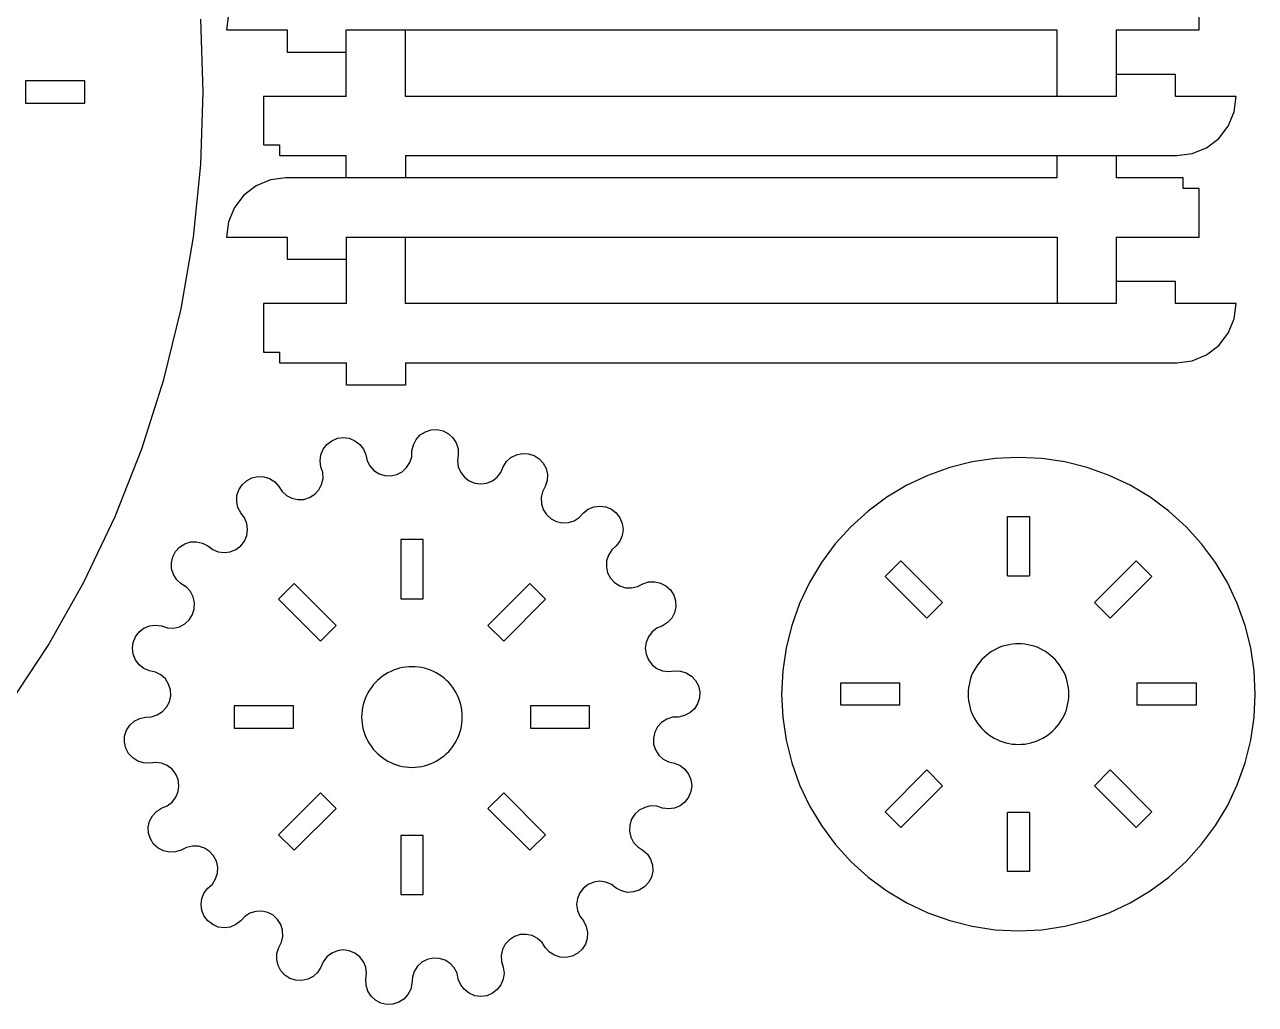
# Model space of a CAD drawing. Header units: inches. Extents: x 0.9 to 27.8, y 0.5 to 18.5.
# Drawn here: x 17.37 to 27.76, y 1.81 to 10.09 of the extents above; entities that cross this region are included whole.
import ezdxf

# ---------------------------------------------------------------- set-up
doc = ezdxf.new("R2010")
doc.units = ezdxf.units.IN
doc.header["$MEASUREMENT"] = 0
doc.layers.get('0').update_dxf_attribs({"color": 13, "true_color": 0xff5454})

msp = doc.modelspace()

# ---------------------------------------------------------------- linework, layer by layer
for p, q in [((27.285, 10.04), (27.285, 10.45)), ((18.878, 9.516), (18.857, 10.13)), ((19.09, 10.17), (19.073, 10.04)), ((19.073, 10.04), (19.585, 10.04)), ((19.585, 10.04), (19.585, 9.853)), ((20.085, 10.04), (20.585, 10.04)), ((20.085, 9.853), (20.085, 10.04)), ((20.585, 9.478), (20.585, 10.04)), ((20.585, 10.04), (26.085, 10.04)), ((26.085, 10.04), (26.085, 9.478)), ((26.585, 10.04), (26.585, 9.665)), ((26.585, 10.04), (27.285, 10.04)), ((19.585, 9.853), (20.085, 9.853)), ((20.085, 9.478), (20.085, 9.853)), ((27.085, 9.665), (26.585, 9.665)), ((26.585, 9.665), (26.585, 9.478)), ((27.085, 9.478), (27.085, 9.665)), ((17.378, 9.61), (17.378, 9.516)), ((17.878, 9.61), (17.378, 9.61)), ((17.878, 9.422), (17.878, 9.61)), ((17.378, 9.516), (17.378, 9.422)), ((18.857, 8.902), (18.878, 9.516)), ((20.085, 9.478), (19.385, 9.478)), ((19.385, 9.478), (19.385, 9.068)), ((26.085, 9.478), (20.585, 9.478)), ((26.585, 9.478), (26.085, 9.478)), ((27.597, 9.478), (27.085, 9.478)), ((27.58, 9.348), (27.597, 9.478)), ((17.378, 9.422), (17.878, 9.422)), ((27.53, 9.228), (27.58, 9.348)), ((27.451, 9.124), (27.53, 9.228)), ((19.385, 9.068), (19.521, 9.068)), ((19.521, 9.068), (19.521, 8.978)), ((27.226, 8.995), (27.347, 9.045)), ((27.347, 9.045), (27.451, 9.124)), ((19.521, 8.978), (20.085, 8.978)), ((20.085, 8.79), (20.085, 8.978)), ((20.585, 8.978), (26.086, 8.978)), ((20.585, 8.978), (20.585, 8.79)), ((26.086, 8.978), (26.586, 8.978)), ((26.086, 8.79), (26.086, 8.978)), ((26.586, 8.978), (26.586, 8.79)), ((26.586, 8.978), (27.097, 8.978)), ((27.097, 8.978), (27.226, 8.995)), ((18.794, 8.29), (18.857, 8.902)), ((19.445, 8.773), (19.324, 8.723)), ((19.574, 8.79), (19.445, 8.773)), ((20.085, 8.79), (19.574, 8.79)), ((20.585, 8.79), (20.085, 8.79)), ((26.086, 8.79), (20.585, 8.79)), ((27.15, 8.79), (26.586, 8.79)), ((27.15, 8.7), (27.15, 8.79)), ((19.221, 8.644), (19.141, 8.54)), ((19.324, 8.723), (19.221, 8.644)), ((27.286, 8.7), (27.15, 8.7)), ((27.286, 8.29), (27.286, 8.7)), ((19.141, 8.54), (19.091, 8.42)), ((19.091, 8.42), (19.074, 8.29)), ((18.69, 7.685), (18.794, 8.29)), ((19.074, 8.29), (19.586, 8.29)), ((19.586, 8.29), (19.586, 8.103)), ((20.086, 8.103), (20.086, 8.29)), ((20.086, 8.29), (20.586, 8.29)), ((20.586, 8.29), (26.086, 8.29)), ((20.586, 7.728), (20.586, 8.29)), ((26.086, 8.29), (26.086, 7.728)), ((26.586, 8.29), (26.586, 7.915)), ((26.586, 8.29), (27.286, 8.29)), ((19.586, 8.103), (20.086, 8.103)), ((20.086, 7.728), (20.086, 8.103)), ((26.586, 7.915), (26.586, 7.728)), ((27.086, 7.915), (26.586, 7.915)), ((27.086, 7.728), (27.086, 7.915)), ((20.086, 7.728), (19.386, 7.728)), ((19.386, 7.728), (19.386, 7.318)), ((26.086, 7.728), (20.586, 7.728)), ((26.586, 7.728), (26.086, 7.728)), ((27.598, 7.728), (27.086, 7.728)), ((27.581, 7.598), (27.598, 7.728)), ((18.545, 7.088), (18.69, 7.685)), ((27.531, 7.478), (27.581, 7.598)), ((27.451, 7.374), (27.531, 7.478)), ((19.386, 7.318), (19.522, 7.318)), ((19.522, 7.318), (19.522, 7.228)), ((27.227, 7.245), (27.348, 7.295)), ((27.348, 7.295), (27.451, 7.374)), ((19.522, 7.228), (20.086, 7.228)), ((20.086, 7.04), (20.086, 7.228)), ((20.586, 7.228), (27.098, 7.228)), ((20.586, 7.228), (20.586, 7.04)), ((27.098, 7.228), (27.227, 7.245)), ((18.359, 6.502), (18.545, 7.088)), ((20.586, 7.04), (20.086, 7.04)), ((20.753, 6.646), (20.802, 6.661)), ((20.802, 6.661), (20.853, 6.664)), ((20.853, 6.664), (20.903, 6.653)), ((20.903, 6.653), (20.948, 6.629)), ((19.922, 6.539), (19.962, 6.57)), ((19.962, 6.57), (20.01, 6.59)), ((20.01, 6.59), (20.06, 6.597)), ((20.06, 6.597), (20.111, 6.59)), ((20.111, 6.59), (20.158, 6.57)), ((20.158, 6.57), (20.199, 6.539)), ((20.652, 6.535), (20.675, 6.581)), ((20.675, 6.581), (20.71, 6.619)), ((20.71, 6.619), (20.753, 6.646)), ((20.948, 6.629), (20.986, 6.594)), ((20.986, 6.594), (21.014, 6.551)), ((21.014, 6.551), (21.029, 6.502)), ((18.133, 5.93), (18.359, 6.502)), ((19.864, 6.401), (19.871, 6.451)), ((19.871, 6.451), (19.891, 6.499)), ((19.891, 6.499), (19.922, 6.539)), ((20.199, 6.539), (20.23, 6.499)), ((20.23, 6.499), (20.25, 6.451)), ((20.25, 6.451), (20.261, 6.401)), ((20.638, 6.434), (20.64, 6.485)), ((20.64, 6.485), (20.652, 6.535)), ((21.031, 6.451), (21.025, 6.401)), ((21.029, 6.502), (21.031, 6.451)), ((21.475, 6.428), (21.521, 6.451)), ((21.521, 6.451), (21.571, 6.462)), ((21.571, 6.462), (21.622, 6.46)), ((21.622, 6.46), (21.671, 6.445)), ((21.671, 6.445), (21.714, 6.417)), ((19.871, 6.35), (19.864, 6.401)), ((19.886, 6.301), (19.871, 6.35)), ((20.261, 6.401), (20.285, 6.356)), ((20.285, 6.356), (20.319, 6.318)), ((20.558, 6.308), (20.595, 6.342)), ((20.595, 6.342), (20.623, 6.385)), ((20.623, 6.385), (20.638, 6.434)), ((21.025, 6.401), (21.031, 6.35)), ((21.031, 6.35), (21.051, 6.302)), ((21.39, 6.302), (21.41, 6.35)), ((21.41, 6.35), (21.438, 6.393)), ((21.438, 6.393), (21.475, 6.428)), ((21.714, 6.417), (21.748, 6.379)), ((21.748, 6.379), (21.772, 6.334)), ((25.18, 6.343), (24.995, 6.277)), ((25.37, 6.39), (25.18, 6.343)), ((25.564, 6.419), (25.37, 6.39)), ((25.76, 6.429), (25.564, 6.419)), ((25.957, 6.419), (25.76, 6.429)), ((26.151, 6.39), (25.957, 6.419)), ((26.341, 6.343), (26.151, 6.39)), ((26.526, 6.277), (26.341, 6.343)), ((19.242, 6.232), (19.288, 6.256)), ((19.288, 6.256), (19.338, 6.267)), ((19.338, 6.267), (19.389, 6.265)), ((19.389, 6.265), (19.438, 6.249)), ((19.438, 6.249), (19.481, 6.222)), ((19.877, 6.2), (19.889, 6.25)), ((19.889, 6.25), (19.886, 6.301)), ((20.319, 6.318), (20.362, 6.291)), ((20.362, 6.291), (20.411, 6.275)), ((20.411, 6.275), (20.462, 6.273)), ((20.462, 6.273), (20.512, 6.284)), ((20.512, 6.284), (20.558, 6.308)), ((21.051, 6.302), (21.082, 6.262)), ((21.082, 6.262), (21.123, 6.231)), ((21.319, 6.231), (21.359, 6.262)), ((21.359, 6.262), (21.39, 6.302)), ((21.772, 6.334), (21.783, 6.284)), ((21.783, 6.284), (21.781, 6.233)), ((24.995, 6.277), (24.818, 6.193)), ((26.703, 6.193), (26.526, 6.277)), ((19.162, 6.106), (19.177, 6.154)), ((19.177, 6.154), (19.205, 6.198)), ((19.205, 6.198), (19.242, 6.232)), ((19.481, 6.222), (19.515, 6.184)), ((19.515, 6.184), (19.543, 6.141)), ((19.543, 6.141), (19.581, 6.106)), ((19.819, 6.117), (19.854, 6.154)), ((19.854, 6.154), (19.877, 6.2)), ((21.123, 6.231), (21.17, 6.211)), ((21.17, 6.211), (21.221, 6.204)), ((21.221, 6.204), (21.271, 6.211)), ((21.271, 6.211), (21.319, 6.231)), ((21.742, 6.139), (21.731, 6.089)), ((21.765, 6.184), (21.742, 6.139)), ((21.781, 6.233), (21.765, 6.184)), ((24.818, 6.193), (24.649, 6.092)), ((26.872, 6.092), (26.703, 6.193)), ((19.16, 6.054), (19.162, 6.106)), ((19.171, 6.004), (19.16, 6.054)), ((19.581, 6.106), (19.626, 6.083)), ((19.626, 6.083), (19.676, 6.072)), ((19.676, 6.072), (19.727, 6.074)), ((19.727, 6.074), (19.776, 6.089)), ((19.776, 6.089), (19.819, 6.117)), ((21.731, 6.089), (21.733, 6.037)), ((21.733, 6.037), (21.748, 5.989)), ((24.649, 6.092), (24.492, 5.975)), ((27.029, 5.975), (26.872, 6.092)), ((17.869, 5.375), (18.133, 5.93)), ((19.194, 5.959), (19.171, 6.004)), ((19.225, 5.918), (19.194, 5.959)), ((21.748, 5.989), (21.776, 5.945)), ((21.776, 5.945), (21.814, 5.911)), ((22.052, 5.921), (22.087, 5.959)), ((22.087, 5.959), (22.127, 5.99)), ((22.127, 5.99), (22.175, 6.01)), ((22.175, 6.01), (22.225, 6.017)), ((22.225, 6.017), (22.276, 6.01)), ((22.276, 6.01), (22.323, 5.99)), ((22.323, 5.99), (22.364, 5.959)), ((22.364, 5.959), (22.395, 5.918)), ((24.492, 5.975), (24.346, 5.843)), ((25.667, 5.429), (25.667, 5.929)), ((25.667, 5.929), (25.854, 5.929)), ((25.854, 5.929), (25.854, 5.429)), ((27.175, 5.843), (27.029, 5.975)), ((19.245, 5.871), (19.225, 5.918)), ((19.252, 5.82), (19.245, 5.871)), ((19.245, 5.77), (19.252, 5.82)), ((21.814, 5.911), (21.859, 5.887)), ((21.859, 5.887), (21.909, 5.876)), ((21.909, 5.876), (21.96, 5.878)), ((21.96, 5.878), (22.009, 5.894)), ((22.009, 5.894), (22.052, 5.921)), ((22.395, 5.918), (22.415, 5.871)), ((22.415, 5.871), (22.422, 5.82)), ((22.422, 5.82), (22.415, 5.77)), ((24.346, 5.843), (24.214, 5.698)), ((27.306, 5.698), (27.175, 5.843)), ((18.77, 5.714), (18.822, 5.716)), ((18.822, 5.716), (18.871, 5.705)), ((19.194, 5.682), (19.225, 5.722)), ((19.225, 5.722), (19.245, 5.77)), ((20.547, 5.735), (20.547, 5.235)), ((20.734, 5.735), (20.547, 5.735)), ((20.734, 5.235), (20.734, 5.735)), ((22.395, 5.722), (22.364, 5.682)), ((22.415, 5.77), (22.395, 5.722)), ((18.62, 5.588), (18.644, 5.634)), ((18.644, 5.634), (18.678, 5.671)), ((18.678, 5.671), (18.722, 5.699)), ((18.722, 5.699), (18.77, 5.714)), ((18.871, 5.705), (18.917, 5.682)), ((18.917, 5.682), (18.958, 5.651)), ((18.958, 5.651), (19.005, 5.631)), ((19.005, 5.631), (19.056, 5.624)), ((19.056, 5.624), (19.106, 5.631)), ((19.106, 5.631), (19.154, 5.651)), ((19.154, 5.651), (19.194, 5.682)), ((22.326, 5.647), (22.299, 5.604)), ((22.364, 5.682), (22.326, 5.647)), ((24.214, 5.698), (24.098, 5.54)), ((27.423, 5.54), (27.306, 5.698)), ((18.609, 5.538), (18.62, 5.588)), ((18.611, 5.487), (18.609, 5.538)), ((22.283, 5.555), (22.281, 5.504)), ((22.299, 5.604), (22.283, 5.555)), ((24.098, 5.54), (23.997, 5.372)), ((24.634, 5.423), (24.766, 5.556)), ((24.766, 5.556), (25.12, 5.202)), ((26.401, 5.202), (26.755, 5.556)), ((26.755, 5.556), (26.887, 5.423)), ((27.524, 5.372), (27.423, 5.54)), ((18.627, 5.438), (18.611, 5.487)), ((18.654, 5.395), (18.627, 5.438)), ((22.281, 5.504), (22.292, 5.454)), ((22.292, 5.454), (22.316, 5.409)), ((22.316, 5.409), (22.351, 5.371)), ((24.987, 5.07), (24.634, 5.423)), ((25.667, 5.429), (25.854, 5.429)), ((26.887, 5.423), (26.534, 5.07)), ((17.568, 4.84), (17.869, 5.375)), ((18.692, 5.36), (18.654, 5.395)), ((18.735, 5.333), (18.692, 5.36)), ((18.77, 5.295), (18.735, 5.333)), ((19.646, 5.362), (19.514, 5.23)), ((20, 5.009), (19.646, 5.362)), ((21.635, 5.362), (21.281, 5.009)), ((21.767, 5.23), (21.635, 5.362)), ((22.351, 5.371), (22.394, 5.343)), ((22.394, 5.343), (22.443, 5.328)), ((22.443, 5.328), (22.494, 5.326)), ((22.494, 5.326), (22.544, 5.337)), ((22.544, 5.337), (22.589, 5.36)), ((22.589, 5.36), (22.638, 5.376)), ((22.638, 5.376), (22.689, 5.378)), ((22.689, 5.378), (22.739, 5.367)), ((22.739, 5.367), (22.784, 5.343)), ((22.784, 5.343), (22.822, 5.309)), ((22.822, 5.309), (22.85, 5.266)), ((23.997, 5.372), (23.913, 5.194)), ((27.608, 5.194), (27.524, 5.372)), ((18.793, 5.25), (18.77, 5.295)), ((18.804, 5.2), (18.793, 5.25)), ((18.802, 5.149), (18.804, 5.2)), ((19.514, 5.23), (19.867, 4.876)), ((20.547, 5.235), (20.734, 5.235)), ((21.414, 4.876), (21.767, 5.23)), ((22.85, 5.266), (22.865, 5.217)), ((22.865, 5.217), (22.867, 5.166)), ((24.987, 5.07), (25.12, 5.202)), ((26.401, 5.202), (26.534, 5.07)), ((18.759, 5.057), (18.787, 5.1)), ((18.787, 5.1), (18.802, 5.149)), ((22.856, 5.116), (22.833, 5.07)), ((22.867, 5.166), (22.856, 5.116)), ((23.913, 5.194), (23.847, 5.009)), ((27.674, 5.009), (27.608, 5.194)), ((18.377, 4.985), (18.425, 5.005)), ((18.425, 5.005), (18.475, 5.012)), ((18.475, 5.012), (18.526, 5.005)), ((18.526, 5.005), (18.575, 4.99)), ((18.575, 4.99), (18.626, 4.987)), ((18.626, 4.987), (18.676, 4.998)), ((18.676, 4.998), (18.722, 5.022)), ((18.722, 5.022), (18.759, 5.057)), ((19.867, 4.876), (20, 5.009)), ((21.281, 5.009), (21.414, 4.876)), ((22.755, 5.005), (22.708, 4.985)), ((22.798, 5.033), (22.755, 5.005)), ((22.833, 5.07), (22.798, 5.033)), ((23.847, 5.009), (23.799, 4.819)), ((27.722, 4.819), (27.674, 5.009)), ((18.286, 4.866), (18.306, 4.914)), ((18.306, 4.914), (18.337, 4.954)), ((18.337, 4.954), (18.377, 4.985)), ((22.636, 4.914), (22.616, 4.866)), ((22.667, 4.954), (22.636, 4.914)), ((22.708, 4.985), (22.667, 4.954)), ((17.231, 4.326), (17.568, 4.84)), ((18.279, 4.816), (18.286, 4.866)), ((18.286, 4.765), (18.279, 4.816)), ((22.616, 4.866), (22.609, 4.816)), ((22.609, 4.816), (22.616, 4.765)), ((23.799, 4.819), (23.77, 4.625)), ((25.533, 4.788), (25.511, 4.773)), ((25.556, 4.801), (25.533, 4.788)), ((25.58, 4.813), (25.556, 4.801)), ((25.604, 4.824), (25.58, 4.813)), ((25.629, 4.833), (25.604, 4.824)), ((25.655, 4.84), (25.629, 4.833)), ((25.681, 4.846), (25.655, 4.84)), ((25.707, 4.85), (25.681, 4.846)), ((25.734, 4.853), (25.707, 4.85)), ((25.76, 4.854), (25.734, 4.853)), ((25.787, 4.853), (25.76, 4.854)), ((25.814, 4.85), (25.787, 4.853)), ((25.84, 4.846), (25.814, 4.85)), ((25.866, 4.84), (25.84, 4.846)), ((25.892, 4.833), (25.866, 4.84)), ((25.917, 4.824), (25.892, 4.833)), ((25.941, 4.813), (25.917, 4.824)), ((25.965, 4.801), (25.941, 4.813)), ((25.988, 4.788), (25.965, 4.801)), ((26.01, 4.773), (25.988, 4.788)), ((27.751, 4.625), (27.722, 4.819)), ((18.306, 4.718), (18.286, 4.765)), ((18.337, 4.677), (18.306, 4.718)), ((18.377, 4.646), (18.337, 4.677)), ((22.616, 4.765), (22.636, 4.718)), ((22.636, 4.718), (22.667, 4.677)), ((22.667, 4.677), (22.708, 4.646)), ((25.417, 4.679), (25.402, 4.657)), ((25.433, 4.7), (25.417, 4.679)), ((25.451, 4.72), (25.433, 4.7)), ((25.47, 4.739), (25.451, 4.72)), ((25.49, 4.756), (25.47, 4.739)), ((25.511, 4.773), (25.49, 4.756)), ((26.031, 4.756), (26.01, 4.773)), ((26.051, 4.739), (26.031, 4.756)), ((26.07, 4.72), (26.051, 4.739)), ((26.088, 4.7), (26.07, 4.72)), ((26.104, 4.679), (26.088, 4.7)), ((26.119, 4.657), (26.104, 4.679)), ((18.425, 4.626), (18.377, 4.646)), ((18.475, 4.615), (18.425, 4.626)), ((18.52, 4.591), (18.475, 4.615)), ((18.558, 4.557), (18.52, 4.591)), ((20.391, 4.579), (20.37, 4.563)), ((20.413, 4.594), (20.391, 4.579)), ((20.436, 4.608), (20.413, 4.594)), ((20.46, 4.62), (20.436, 4.608)), ((20.484, 4.631), (20.46, 4.62)), ((20.509, 4.64), (20.484, 4.631)), ((20.535, 4.647), (20.509, 4.64)), ((20.561, 4.653), (20.535, 4.647)), ((20.587, 4.657), (20.561, 4.653)), ((20.614, 4.66), (20.587, 4.657)), ((20.64, 4.66), (20.614, 4.66)), ((20.667, 4.66), (20.64, 4.66)), ((20.694, 4.657), (20.667, 4.66)), ((20.72, 4.653), (20.694, 4.657)), ((20.746, 4.647), (20.72, 4.653)), ((20.772, 4.64), (20.746, 4.647)), ((20.797, 4.631), (20.772, 4.64)), ((20.821, 4.62), (20.797, 4.631)), ((20.845, 4.608), (20.821, 4.62)), ((20.868, 4.594), (20.845, 4.608)), ((20.89, 4.579), (20.868, 4.594)), ((20.911, 4.563), (20.89, 4.579)), ((22.708, 4.646), (22.755, 4.626)), ((22.755, 4.626), (22.806, 4.619)), ((22.806, 4.619), (22.856, 4.626)), ((22.856, 4.626), (22.907, 4.624)), ((22.907, 4.624), (22.956, 4.609)), ((22.956, 4.609), (22.999, 4.581)), ((22.999, 4.581), (23.034, 4.543)), ((23.77, 4.625), (23.76, 4.429)), ((25.365, 4.585), (25.356, 4.56)), ((25.376, 4.61), (25.365, 4.585)), ((25.388, 4.634), (25.376, 4.61)), ((25.402, 4.657), (25.388, 4.634)), ((26.133, 4.634), (26.119, 4.657)), ((26.145, 4.61), (26.133, 4.634)), ((26.156, 4.585), (26.145, 4.61)), ((26.165, 4.56), (26.156, 4.585)), ((27.76, 4.429), (27.751, 4.625)), ((18.585, 4.514), (18.558, 4.557)), ((18.601, 4.465), (18.585, 4.514)), ((20.297, 4.485), (20.282, 4.463)), ((20.313, 4.506), (20.297, 4.485)), ((20.331, 4.526), (20.313, 4.506)), ((20.35, 4.545), (20.331, 4.526)), ((20.37, 4.563), (20.35, 4.545)), ((20.931, 4.545), (20.911, 4.563)), ((20.95, 4.526), (20.931, 4.545)), ((20.968, 4.506), (20.95, 4.526)), ((20.984, 4.485), (20.968, 4.506)), ((20.999, 4.463), (20.984, 4.485)), ((23.034, 4.543), (23.058, 4.498)), ((23.058, 4.498), (23.069, 4.448)), ((24.26, 4.335), (24.26, 4.523)), ((24.26, 4.523), (24.76, 4.523)), ((24.76, 4.335), (24.76, 4.523)), ((25.339, 4.482), (25.336, 4.455)), ((25.343, 4.508), (25.339, 4.482)), ((25.349, 4.534), (25.343, 4.508)), ((25.356, 4.56), (25.349, 4.534)), ((26.172, 4.534), (26.165, 4.56)), ((26.178, 4.508), (26.172, 4.534)), ((26.182, 4.482), (26.178, 4.508)), ((26.185, 4.455), (26.182, 4.482)), ((26.76, 4.523), (26.76, 4.335)), ((26.76, 4.523), (27.26, 4.523)), ((27.26, 4.523), (27.26, 4.335)), ((18.592, 4.364), (18.603, 4.414)), ((18.603, 4.414), (18.601, 4.465)), ((20.236, 4.367), (20.229, 4.341)), ((20.245, 4.392), (20.236, 4.367)), ((20.256, 4.416), (20.245, 4.392)), ((20.268, 4.44), (20.256, 4.416)), ((20.282, 4.463), (20.268, 4.44)), ((21.013, 4.44), (20.999, 4.463)), ((21.025, 4.416), (21.013, 4.44)), ((21.036, 4.392), (21.025, 4.416)), ((21.045, 4.367), (21.036, 4.392)), ((21.052, 4.341), (21.045, 4.367)), ((23.067, 4.397), (23.051, 4.348)), ((23.069, 4.448), (23.067, 4.397)), ((23.76, 4.429), (23.77, 4.233)), ((25.336, 4.455), (25.335, 4.429)), ((25.335, 4.429), (25.336, 4.402)), ((25.336, 4.402), (25.339, 4.376)), ((25.339, 4.376), (25.343, 4.349)), ((26.178, 4.349), (26.182, 4.376)), ((26.182, 4.376), (26.185, 4.402)), ((26.185, 4.429), (26.185, 4.455)), ((26.185, 4.402), (26.185, 4.429)), ((27.751, 4.233), (27.76, 4.429)), ((18.49, 4.253), (18.534, 4.281)), ((18.534, 4.281), (18.568, 4.318)), ((18.568, 4.318), (18.592, 4.364)), ((19.14, 4.329), (19.14, 4.142)), ((19.64, 4.329), (19.14, 4.329)), ((19.64, 4.142), (19.64, 4.329)), ((20.216, 4.262), (20.215, 4.235)), ((20.219, 4.289), (20.216, 4.262)), ((20.223, 4.315), (20.219, 4.289)), ((20.229, 4.341), (20.223, 4.315)), ((21.058, 4.315), (21.052, 4.341)), ((21.062, 4.289), (21.058, 4.315)), ((21.065, 4.262), (21.062, 4.289)), ((21.065, 4.235), (21.065, 4.262)), ((22.14, 4.329), (21.64, 4.329)), ((21.64, 4.329), (21.64, 4.142)), ((22.14, 4.142), (22.14, 4.329)), ((22.986, 4.27), (22.94, 4.247)), ((23.024, 4.305), (22.986, 4.27)), ((23.051, 4.348), (23.024, 4.305)), ((24.76, 4.335), (24.26, 4.335)), ((25.343, 4.349), (25.349, 4.323)), ((25.349, 4.323), (25.356, 4.297)), ((25.356, 4.297), (25.365, 4.272)), ((25.365, 4.272), (25.376, 4.248)), ((26.145, 4.248), (26.156, 4.272)), ((26.156, 4.272), (26.165, 4.297)), ((26.165, 4.297), (26.172, 4.323)), ((26.172, 4.323), (26.178, 4.349)), ((27.26, 4.335), (26.76, 4.335)), ((18.23, 4.123), (18.257, 4.166)), ((18.257, 4.166), (18.295, 4.201)), ((18.295, 4.201), (18.341, 4.224)), ((18.341, 4.224), (18.39, 4.235)), ((18.39, 4.235), (18.442, 4.238)), ((18.442, 4.238), (18.49, 4.253)), ((20.215, 4.235), (20.216, 4.209)), ((20.216, 4.209), (20.219, 4.182)), ((20.219, 4.182), (20.223, 4.156)), ((21.058, 4.156), (21.062, 4.182)), ((21.062, 4.182), (21.065, 4.209)), ((21.065, 4.209), (21.065, 4.235)), ((22.747, 4.19), (22.713, 4.153)), ((22.791, 4.218), (22.747, 4.19)), ((22.839, 4.233), (22.791, 4.218)), ((22.89, 4.235), (22.839, 4.233)), ((22.94, 4.247), (22.89, 4.235)), ((23.77, 4.233), (23.799, 4.039)), ((25.376, 4.248), (25.388, 4.224)), ((25.388, 4.224), (25.402, 4.201)), ((25.402, 4.201), (25.417, 4.179)), ((25.417, 4.179), (25.433, 4.158)), ((25.433, 4.158), (25.451, 4.138)), ((26.07, 4.138), (26.088, 4.158)), ((26.088, 4.158), (26.104, 4.179)), ((26.104, 4.179), (26.119, 4.201)), ((26.119, 4.201), (26.133, 4.224)), ((26.133, 4.224), (26.145, 4.248)), ((27.722, 4.039), (27.751, 4.233)), ((18.212, 4.023), (18.214, 4.074)), ((18.214, 4.074), (18.23, 4.123)), ((19.14, 4.142), (19.64, 4.142)), ((20.223, 4.156), (20.229, 4.13)), ((20.229, 4.13), (20.236, 4.104)), ((20.236, 4.104), (20.245, 4.079)), ((20.245, 4.079), (20.256, 4.055)), ((20.256, 4.055), (20.268, 4.031)), ((21.013, 4.031), (21.025, 4.055)), ((21.025, 4.055), (21.036, 4.079)), ((21.036, 4.079), (21.045, 4.104)), ((21.045, 4.104), (21.052, 4.13)), ((21.052, 4.13), (21.058, 4.156)), ((21.64, 4.142), (22.14, 4.142)), ((22.689, 4.107), (22.678, 4.057)), ((22.678, 4.057), (22.68, 4.006)), ((22.713, 4.153), (22.689, 4.107)), ((25.451, 4.138), (25.47, 4.119)), ((25.47, 4.119), (25.49, 4.101)), ((25.49, 4.101), (25.511, 4.085)), ((25.511, 4.085), (25.533, 4.07)), ((25.533, 4.07), (25.556, 4.056)), ((25.556, 4.056), (25.58, 4.044)), ((25.941, 4.044), (25.965, 4.056)), ((25.965, 4.056), (25.988, 4.07)), ((25.988, 4.07), (26.01, 4.085)), ((26.01, 4.085), (26.031, 4.101)), ((26.031, 4.101), (26.051, 4.119)), ((26.051, 4.119), (26.07, 4.138)), ((18.223, 3.973), (18.212, 4.023)), ((18.247, 3.928), (18.223, 3.973)), ((20.268, 4.031), (20.282, 4.008)), ((20.282, 4.008), (20.297, 3.986)), ((20.297, 3.986), (20.313, 3.965)), ((20.313, 3.965), (20.331, 3.945)), ((20.95, 3.945), (20.968, 3.965)), ((20.968, 3.965), (20.984, 3.986)), ((20.984, 3.986), (20.999, 4.008)), ((20.999, 4.008), (21.013, 4.031)), ((22.68, 4.006), (22.696, 3.957)), ((22.696, 3.957), (22.723, 3.914)), ((23.799, 4.039), (23.847, 3.848)), ((25.58, 4.044), (25.604, 4.034)), ((25.604, 4.034), (25.629, 4.025)), ((25.629, 4.025), (25.655, 4.017)), ((25.655, 4.017), (25.681, 4.011)), ((25.681, 4.011), (25.707, 4.007)), ((25.707, 4.007), (25.734, 4.005)), ((25.734, 4.005), (25.76, 4.004)), ((25.76, 4.004), (25.787, 4.005)), ((25.787, 4.005), (25.814, 4.007)), ((25.814, 4.007), (25.84, 4.011)), ((25.84, 4.011), (25.866, 4.017)), ((25.866, 4.017), (25.892, 4.025)), ((25.892, 4.025), (25.917, 4.034)), ((25.917, 4.034), (25.941, 4.044)), ((27.674, 3.848), (27.722, 4.039)), ((18.282, 3.89), (18.247, 3.928)), ((18.325, 3.862), (18.282, 3.89)), ((18.374, 3.847), (18.325, 3.862)), ((18.425, 3.845), (18.374, 3.847)), ((18.475, 3.851), (18.425, 3.845)), ((18.526, 3.845), (18.475, 3.851)), ((18.573, 3.825), (18.526, 3.845)), ((20.331, 3.945), (20.35, 3.926)), ((20.35, 3.926), (20.37, 3.908)), ((20.37, 3.908), (20.391, 3.892)), ((20.391, 3.892), (20.413, 3.877)), ((20.413, 3.877), (20.436, 3.863)), ((20.436, 3.863), (20.46, 3.851)), ((20.46, 3.851), (20.484, 3.84)), ((20.797, 3.84), (20.821, 3.851)), ((20.821, 3.851), (20.845, 3.863)), ((20.845, 3.863), (20.868, 3.877)), ((20.868, 3.877), (20.89, 3.892)), ((20.89, 3.892), (20.911, 3.908)), ((20.911, 3.908), (20.931, 3.926)), ((20.931, 3.926), (20.95, 3.945)), ((22.723, 3.914), (22.761, 3.879)), ((22.761, 3.879), (22.806, 3.856)), ((22.806, 3.856), (22.856, 3.845)), ((22.856, 3.845), (22.904, 3.825)), ((23.847, 3.848), (23.913, 3.663)), ((27.608, 3.663), (27.674, 3.848)), ((18.614, 3.794), (18.573, 3.825)), ((18.645, 3.753), (18.614, 3.794)), ((18.665, 3.706), (18.645, 3.753)), ((20.484, 3.84), (20.509, 3.831)), ((20.509, 3.831), (20.535, 3.824)), ((20.535, 3.824), (20.561, 3.818)), ((20.561, 3.818), (20.587, 3.814)), ((20.587, 3.814), (20.614, 3.811)), ((20.614, 3.811), (20.64, 3.81)), ((20.64, 3.81), (20.667, 3.811)), ((20.667, 3.811), (20.694, 3.814)), ((20.694, 3.814), (20.72, 3.818)), ((20.72, 3.818), (20.746, 3.824)), ((20.746, 3.824), (20.772, 3.831)), ((20.772, 3.831), (20.797, 3.84)), ((22.904, 3.825), (22.944, 3.794)), ((22.944, 3.794), (22.975, 3.753)), ((22.975, 3.753), (22.995, 3.706)), ((24.634, 3.434), (24.987, 3.788)), ((25.12, 3.655), (24.987, 3.788)), ((26.534, 3.788), (26.401, 3.655)), ((26.534, 3.788), (26.887, 3.434)), ((18.672, 3.655), (18.665, 3.706)), ((18.665, 3.605), (18.672, 3.655)), ((22.995, 3.706), (23.002, 3.655)), ((23.002, 3.655), (22.995, 3.605)), ((23.913, 3.663), (23.997, 3.486)), ((25.12, 3.655), (24.766, 3.302)), ((26.755, 3.302), (26.401, 3.655)), ((27.524, 3.486), (27.608, 3.663)), ((18.614, 3.517), (18.645, 3.557)), ((18.645, 3.557), (18.665, 3.605)), ((19.867, 3.595), (19.514, 3.241)), ((20, 3.462), (19.867, 3.595)), ((21.414, 3.595), (21.281, 3.462)), ((21.767, 3.241), (21.414, 3.595)), ((22.975, 3.557), (22.944, 3.517)), ((22.995, 3.605), (22.975, 3.557)), ((18.448, 3.401), (18.483, 3.438)), ((18.483, 3.438), (18.526, 3.466)), ((18.526, 3.466), (18.573, 3.486)), ((18.573, 3.486), (18.614, 3.517)), ((19.646, 3.109), (20, 3.462)), ((21.281, 3.462), (21.635, 3.109)), ((22.559, 3.449), (22.522, 3.414)), ((22.605, 3.472), (22.559, 3.449)), ((22.655, 3.484), (22.605, 3.472)), ((22.706, 3.481), (22.655, 3.484)), ((22.755, 3.466), (22.706, 3.481)), ((22.806, 3.459), (22.755, 3.466)), ((22.856, 3.466), (22.806, 3.459)), ((22.904, 3.486), (22.856, 3.466)), ((22.944, 3.517), (22.904, 3.486)), ((23.997, 3.486), (24.098, 3.318)), ((24.766, 3.302), (24.634, 3.434)), ((26.887, 3.434), (26.755, 3.302)), ((27.423, 3.318), (27.524, 3.486)), ((18.414, 3.305), (18.425, 3.355)), ((18.425, 3.355), (18.448, 3.401)), ((22.494, 3.371), (22.479, 3.322)), ((22.522, 3.414), (22.494, 3.371)), ((25.854, 3.429), (25.667, 3.429)), ((25.667, 2.929), (25.667, 3.429)), ((25.854, 3.429), (25.854, 2.929)), ((18.416, 3.254), (18.414, 3.305)), ((18.431, 3.205), (18.416, 3.254)), ((19.514, 3.241), (19.646, 3.109)), ((20.734, 3.235), (20.547, 3.235)), ((20.547, 3.235), (20.547, 2.735)), ((20.734, 2.735), (20.734, 3.235)), ((21.635, 3.109), (21.767, 3.241)), ((22.479, 3.322), (22.477, 3.271)), ((22.477, 3.271), (22.488, 3.221)), ((24.098, 3.318), (24.214, 3.16)), ((27.306, 3.16), (27.423, 3.318)), ((18.459, 3.162), (18.431, 3.205)), ((18.497, 3.128), (18.459, 3.162)), ((18.542, 3.104), (18.497, 3.128)), ((18.737, 3.134), (18.692, 3.11)), ((18.787, 3.145), (18.737, 3.134)), ((18.838, 3.143), (18.787, 3.145)), ((18.887, 3.128), (18.838, 3.143)), ((18.93, 3.1), (18.887, 3.128)), ((22.488, 3.221), (22.511, 3.176)), ((22.511, 3.176), (22.546, 3.138)), ((22.546, 3.138), (22.589, 3.11)), ((24.214, 3.16), (24.346, 3.015)), ((27.175, 3.015), (27.306, 3.16)), ((18.592, 3.093), (18.542, 3.104)), ((18.643, 3.095), (18.592, 3.093)), ((18.692, 3.11), (18.643, 3.095)), ((18.965, 3.062), (18.93, 3.1)), ((18.989, 3.017), (18.965, 3.062)), ((19, 2.967), (18.989, 3.017)), ((22.589, 3.11), (22.627, 3.076)), ((22.627, 3.076), (22.654, 3.033)), ((22.654, 3.033), (22.67, 2.984)), ((24.346, 3.015), (24.492, 2.883)), ((27.029, 2.883), (27.175, 3.015)), ((18.982, 2.867), (18.998, 2.916)), ((18.998, 2.916), (19, 2.967)), ((22.672, 2.933), (22.661, 2.883)), ((22.67, 2.984), (22.672, 2.933)), ((25.854, 2.929), (25.667, 2.929)), ((18.917, 2.789), (18.955, 2.824)), ((18.955, 2.824), (18.982, 2.867)), ((22.127, 2.82), (22.087, 2.789)), ((22.175, 2.84), (22.127, 2.82)), ((22.225, 2.847), (22.175, 2.84)), ((22.276, 2.84), (22.225, 2.847)), ((22.323, 2.82), (22.276, 2.84)), ((22.364, 2.789), (22.323, 2.82)), ((22.637, 2.837), (22.603, 2.8)), ((22.661, 2.883), (22.637, 2.837)), ((24.492, 2.883), (24.649, 2.766)), ((26.872, 2.766), (27.029, 2.883)), ((18.866, 2.701), (18.886, 2.749)), ((18.886, 2.749), (18.917, 2.789)), ((20.547, 2.735), (20.734, 2.735)), ((22.056, 2.749), (22.036, 2.701)), ((22.087, 2.789), (22.056, 2.749)), ((22.41, 2.766), (22.364, 2.789)), ((22.459, 2.754), (22.41, 2.766)), ((22.511, 2.757), (22.459, 2.754)), ((22.559, 2.772), (22.511, 2.757)), ((22.603, 2.8), (22.559, 2.772)), ((24.649, 2.766), (24.818, 2.665)), ((26.703, 2.665), (26.872, 2.766)), ((18.859, 2.651), (18.866, 2.701)), ((18.866, 2.6), (18.859, 2.651)), ((18.886, 2.552), (18.866, 2.6)), ((22.036, 2.701), (22.029, 2.651)), ((22.029, 2.651), (22.036, 2.6)), ((22.036, 2.6), (22.056, 2.552)), ((24.818, 2.665), (24.995, 2.581)), ((26.526, 2.581), (26.703, 2.665)), ((18.917, 2.512), (18.886, 2.552)), ((18.958, 2.481), (18.917, 2.512)), ((19.194, 2.512), (19.154, 2.481)), ((19.229, 2.55), (19.194, 2.512)), ((19.272, 2.577), (19.229, 2.55)), ((19.321, 2.593), (19.272, 2.577)), ((19.372, 2.595), (19.321, 2.593)), ((19.422, 2.584), (19.372, 2.595)), ((19.467, 2.56), (19.422, 2.584)), ((19.505, 2.525), (19.467, 2.56)), ((19.533, 2.482), (19.505, 2.525)), ((22.056, 2.552), (22.087, 2.512)), ((22.087, 2.512), (22.11, 2.466)), ((24.995, 2.581), (25.18, 2.515)), ((25.18, 2.515), (25.37, 2.467)), ((26.151, 2.467), (26.341, 2.515)), ((26.341, 2.515), (26.526, 2.581)), ((19.005, 2.461), (18.958, 2.481)), ((19.056, 2.454), (19.005, 2.461)), ((19.106, 2.461), (19.056, 2.454)), ((19.154, 2.481), (19.106, 2.461)), ((19.548, 2.433), (19.533, 2.482)), ((19.55, 2.382), (19.548, 2.433)), ((21.554, 2.397), (21.505, 2.382)), ((21.605, 2.399), (21.554, 2.397)), ((21.655, 2.388), (21.605, 2.399)), ((22.11, 2.466), (22.121, 2.416)), ((22.121, 2.416), (22.119, 2.365)), ((25.37, 2.467), (25.564, 2.438)), ((25.564, 2.438), (25.76, 2.429)), ((25.76, 2.429), (25.957, 2.438)), ((25.957, 2.438), (26.151, 2.467)), ((19.5, 2.238), (19.515, 2.287)), ((19.515, 2.287), (19.539, 2.332)), ((19.539, 2.332), (19.55, 2.382)), ((21.427, 2.317), (21.403, 2.271)), ((21.462, 2.354), (21.427, 2.317)), ((21.505, 2.382), (21.462, 2.354)), ((21.7, 2.365), (21.655, 2.388)), ((21.738, 2.33), (21.7, 2.365)), ((21.765, 2.287), (21.738, 2.33)), ((21.8, 2.249), (21.765, 2.287)), ((22.104, 2.317), (22.076, 2.273)), ((22.119, 2.365), (22.104, 2.317)), ((19.498, 2.187), (19.5, 2.238)), ((19.509, 2.137), (19.498, 2.187)), ((19.922, 2.209), (19.891, 2.168)), ((19.962, 2.24), (19.922, 2.209)), ((20.01, 2.26), (19.962, 2.24)), ((20.06, 2.267), (20.01, 2.26)), ((20.111, 2.26), (20.06, 2.267)), ((20.158, 2.24), (20.111, 2.26)), ((20.199, 2.209), (20.158, 2.24)), ((20.23, 2.168), (20.199, 2.209)), ((20.769, 2.187), (20.723, 2.163)), ((20.819, 2.198), (20.769, 2.187)), ((20.87, 2.196), (20.819, 2.198)), ((20.919, 2.18), (20.87, 2.196)), ((21.403, 2.271), (21.392, 2.221)), ((21.392, 2.221), (21.395, 2.17)), ((21.843, 2.222), (21.8, 2.249)), ((21.892, 2.206), (21.843, 2.222)), ((21.943, 2.204), (21.892, 2.206)), ((21.993, 2.215), (21.943, 2.204)), ((22.039, 2.239), (21.993, 2.215)), ((22.076, 2.273), (22.039, 2.239)), ((19.533, 2.092), (19.509, 2.137)), ((19.567, 2.054), (19.533, 2.092)), ((19.871, 2.121), (19.843, 2.078)), ((19.891, 2.168), (19.871, 2.121)), ((20.25, 2.121), (20.23, 2.168)), ((20.256, 2.07), (20.25, 2.121)), ((20.658, 2.085), (20.643, 2.037)), ((20.686, 2.129), (20.658, 2.085)), ((20.723, 2.163), (20.686, 2.129)), ((20.962, 2.153), (20.919, 2.18)), ((20.996, 2.115), (20.962, 2.153)), ((21.02, 2.07), (20.996, 2.115)), ((21.395, 2.17), (21.41, 2.121)), ((21.41, 2.121), (21.417, 2.07)), ((19.61, 2.026), (19.567, 2.054)), ((19.659, 2.011), (19.61, 2.026)), ((19.71, 2.009), (19.659, 2.011)), ((19.76, 2.02), (19.71, 2.009)), ((19.806, 2.043), (19.76, 2.02)), ((19.843, 2.078), (19.806, 2.043)), ((20.25, 2.02), (20.256, 2.07)), ((20.252, 1.969), (20.25, 2.02)), ((20.64, 1.985), (20.629, 1.935)), ((20.643, 2.037), (20.64, 1.985)), ((21.031, 2.02), (21.02, 2.07)), ((21.051, 1.972), (21.031, 2.02)), ((21.41, 2.02), (21.39, 1.972)), ((21.417, 2.07), (21.41, 2.02)), ((20.267, 1.92), (20.252, 1.969)), ((20.295, 1.877), (20.267, 1.92)), ((20.333, 1.842), (20.295, 1.877)), ((20.606, 1.89), (20.571, 1.852)), ((20.629, 1.935), (20.606, 1.89)), ((21.082, 1.932), (21.051, 1.972)), ((21.123, 1.901), (21.082, 1.932)), ((21.17, 1.881), (21.123, 1.901)), ((21.221, 1.874), (21.17, 1.881)), ((21.271, 1.881), (21.221, 1.874)), ((21.319, 1.901), (21.271, 1.881)), ((21.359, 1.932), (21.319, 1.901)), ((21.39, 1.972), (21.359, 1.932)), ((20.378, 1.818), (20.333, 1.842)), ((20.428, 1.807), (20.378, 1.818)), ((20.479, 1.809), (20.428, 1.807)), ((20.528, 1.825), (20.479, 1.809)), ((20.571, 1.852), (20.528, 1.825))]:
    msp.add_line(p, q)

doc.saveas('drawing.dxf')
